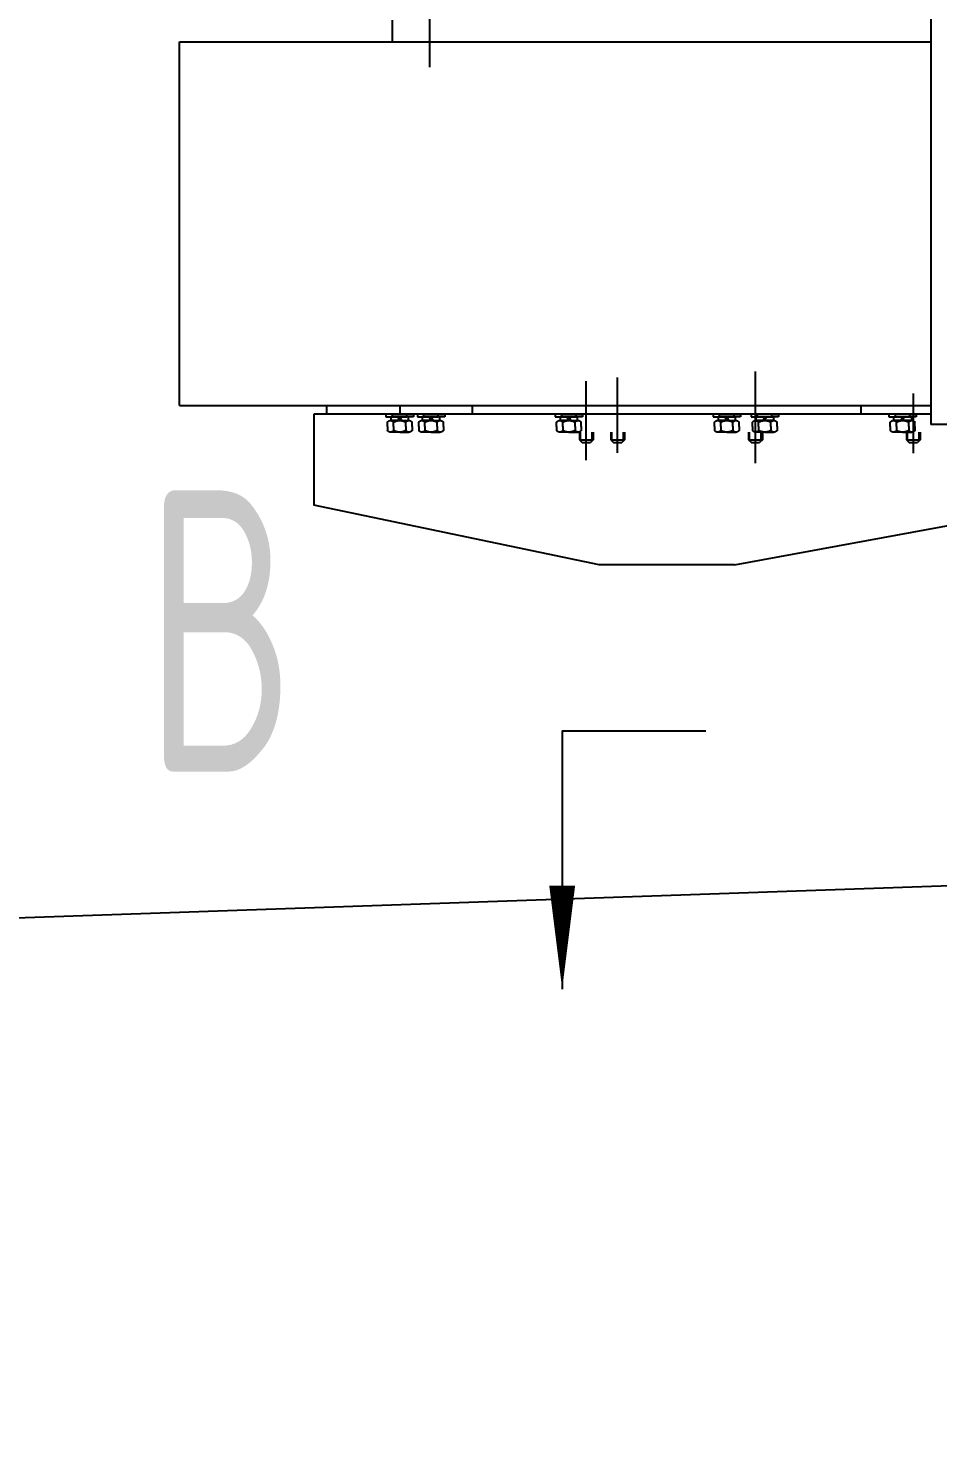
# Model space of a CAD drawing. Header units: millimetres. Extents: x 0 to 21000, y 0 to 14850.
# Drawn here: x 3201 to 3835, y 6735 to 7724 of the extents above; entities that cross this region are included whole.
import ezdxf
from ezdxf.enums import TextEntityAlignment as Align

# ---------------------------------------------------------------- set-up
doc = ezdxf.new("R2010")
doc.units = ezdxf.units.MM
doc.header["$LTSCALE"] = 500
doc.linetypes.add('K', pattern=[2.5, 1.25, -0.25, 0.25, -0.25, 0.25, -0.25])
for name, color, linetype in [('01', 7, 'Continuous'), ('02', 1, 'Continuous'), ('07', 6, 'K'), ('08', 1, 'Continuous'), ('11', 3, 'Continuous')]:
    doc.layers.add(name, color=color, linetype=linetype)
doc.styles.get("Standard").update_dxf_attribs({"font": 'isocp', "width": 0.707, "bigfont": 'intecad.shx'})
doc.dimstyles.new('INTE', dxfattribs={"dimscale": 50, "dimtxt": 6, "dimasz": 3, "dimexe": 3, "dimexo": 0, "dimgap": 1, "dimtad": 1, "dimdec": 1, "dimdsep": 46, "dimtxsty": 'Standard', "dimcen": 0, "dimclrd": 1, "dimclre": 1, "dimclrt": 3, "dimaunit": 1, "dimadec": 0, "dimazin": 0, "dimtfac": 1, "dimtdec": 1, "dimtmove": 0, "dimatfit": 0, "dimfxl": 0, "dimarcsym": 0})

# ---------------------------------------------------------------- blocks, each defined once
blk = doc.blocks.new('*D335')
at = {"layer": '08', "color": 1, "lineweight": -2}
for p, q in [((4549.95, 11556.49), (2372.91, 11556.49)), ((2522.91, 4086.49), (2522.91, 11406.49)), ((4353.73, 3936.49), (2372.91, 3936.49))]:
    blk.add_line(p, q, dxfattribs=at)
at = {"layer": '08', "color": 1}
for points in [[(2497.91, 11406.49), (2547.91, 11406.49), (2522.91, 11556.49)], [(2497.91, 4086.49), (2547.91, 4086.49), (2522.91, 3936.49)]]:
    blk.add_solid(points, dxfattribs=at)
at = {"layer": 'Defpoints', "color": 0}
for p in [(2522.91, 11556.49), (4549.95, 11556.49), (4353.73, 3936.49)]:
    blk.add_point(p, dxfattribs=at)
at = {"layer": '08', "color": 3, "insert": (2322.88, 7746.49), "char_height": 300, "attachment_point": 5, "rotation": 90}
blk.add_mtext('7620', dxfattribs=at)
blk = doc.blocks.new('ewrewr')
at = {"layer": '07', "color": 6, "linetype": 'K', "ltscale": 8}
for p, q in [((-7824.68, 6906.67), (-8023.52, 6865.17)), ((-7730.57, 6906.67), (-7824.68, 6906.67)), ((-7730.57, 6906.67), (-7527.06, 6869.13)), ((-8023.52, 6801.66), (-8023.52, 6865.17)), ((-7833.77, 6833.61), (-7833.77, 6778.57)), ((-7715.85, 6835.85), (-7715.85, 6771.84)), ((-7811.93, 6828.57), (-7811.93, 6776.01)), ((-7605.82, 6828.91), (-7605.82, 6787.28)), ((-7972.35, 6810.15), (-7972.35, 6812.99)), ((-7963.77, 6814.2), (-7970.2, 6814.2)), ((-7968.06, 6810.15), (-7968.06, 6812.99)), ((-7963.77, 6814.2), (-7957.33, 6814.2)), ((-7959.48, 6810.15), (-7959.48, 6812.99)), ((-7955.19, 6810.15), (-7955.19, 6812.99)), ((-7950.51, 6810.15), (-7950.51, 6812.99)), ((-7941.93, 6814.2), (-7948.36, 6814.2)), ((-7946.22, 6810.15), (-7946.22, 6812.99)), ((-7941.93, 6814.2), (-7935.49, 6814.2)), ((-7937.64, 6810.15), (-7937.64, 6812.99)), ((-7933.35, 6810.15), (-7933.35, 6812.99)), ((-7854.43, 6810.15), (-7854.43, 6812.99)), ((-7845.85, 6814.2), (-7852.29, 6814.2)), ((-7850.14, 6810.15), (-7850.14, 6812.99)), ((-7845.85, 6814.2), (-7839.42, 6814.2)), ((-7841.56, 6810.15), (-7841.56, 6812.99)), ((-7838.54, 6819.57), (-7836.63, 6821.48)), ((-7838.54, 6814.2), (-7838.54, 6819.57)), ((-7838.54, 6819.57), (-7828.99, 6819.57)), ((-7837.83, 6820.29), (-7837.83, 6814.2)), ((-7837.27, 6810.15), (-7837.27, 6812.99)), ((-7836.63, 6821.48), (-7830.9, 6821.48)), ((-7828.99, 6819.57), (-7830.9, 6821.48)), ((-7829.71, 6820.29), (-7829.71, 6814.2)), ((-7828.99, 6814.2), (-7828.99, 6819.57)), ((-7816.7, 6819.57), (-7814.79, 6821.48)), ((-7816.7, 6814.2), (-7816.7, 6819.57)), ((-7816.7, 6819.57), (-7807.16, 6819.57)), ((-7815.99, 6820.29), (-7815.99, 6814.2)), ((-7814.79, 6821.48), (-7809.06, 6821.48)), ((-7807.16, 6819.57), (-7809.06, 6821.48)), ((-7807.87, 6820.29), (-7807.87, 6814.2)), ((-7807.16, 6814.2), (-7807.16, 6819.57)), ((-7744.4, 6810.15), (-7744.4, 6812.99)), ((-7735.82, 6814.2), (-7742.26, 6814.2)), ((-7740.11, 6810.15), (-7740.11, 6812.99)), ((-7735.82, 6814.2), (-7729.38, 6814.2)), ((-7731.53, 6810.15), (-7731.53, 6812.99)), ((-7727.24, 6810.15), (-7727.24, 6812.99)), ((-7720.62, 6819.57), (-7718.72, 6821.48)), ((-7720.62, 6819.57), (-7711.08, 6819.57)), ((-7720.62, 6814.2), (-7720.62, 6819.57)), ((-7719.91, 6820.29), (-7719.91, 6814.2)), ((-7718.72, 6821.48), (-7712.99, 6821.48)), ((-7717.97, 6810.15), (-7717.97, 6812.99)), ((-7709.39, 6814.2), (-7715.83, 6814.2)), ((-7713.68, 6810.15), (-7713.68, 6812.99)), ((-7711.08, 6819.57), (-7712.99, 6821.48)), ((-7711.79, 6820.29), (-7711.79, 6814.2)), ((-7711.08, 6814.2), (-7711.08, 6819.57)), ((-7709.39, 6814.2), (-7702.96, 6814.2)), ((-7705.1, 6810.15), (-7705.1, 6812.99)), ((-7700.81, 6810.15), (-7700.81, 6812.99)), ((-7621.89, 6810.15), (-7621.89, 6812.99)), ((-7613.31, 6814.2), (-7619.75, 6814.2)), ((-7617.6, 6810.15), (-7617.6, 6812.99)), ((-7613.31, 6814.2), (-7606.88, 6814.2)), ((-7610.59, 6819.57), (-7608.68, 6821.48)), ((-7610.59, 6814.2), (-7610.59, 6819.57)), ((-7610.59, 6819.57), (-7601.05, 6819.57)), ((-7609.88, 6820.29), (-7609.88, 6814.2)), ((-7609.02, 6810.15), (-7609.02, 6812.99)), ((-7608.68, 6821.48), (-7602.96, 6821.48)), ((-7604.73, 6810.15), (-7604.73, 6812.99)), ((-7601.05, 6819.57), (-7602.96, 6821.48)), ((-7601.76, 6820.29), (-7601.76, 6814.2)), ((-7601.05, 6814.2), (-7601.05, 6819.57)), ((-7973.32, 6801.67), (-7973.32, 6803.58)), ((-7973.32, 6803.58), (-7968.78, 6803.58)), ((-7972.35, 6810.15), (-7972.35, 6807.3)), ((-7963.77, 6806.09), (-7970.2, 6806.09)), ((-7969.85, 6806.09), (-7957.68, 6806.09)), ((-7969.85, 6803.58), (-7969.85, 6806.09)), ((-7957.68, 6803.58), (-7969.85, 6803.58)), ((-7968.78, 6803.58), (-7968.78, 6801.67)), ((-7968.78, 6803.58), (-7958.76, 6803.58)), ((-7968.06, 6810.15), (-7968.06, 6807.3)), ((-7963.77, 6806.09), (-7965.02, 6803.58)), ((-7963.77, 6806.09), (-7957.33, 6806.09)), ((-7963.77, 6803.58), (-7962.51, 6806.09)), ((-7959.48, 6810.15), (-7959.48, 6807.3)), ((-7958.76, 6803.58), (-7958.76, 6801.67)), ((-7954.22, 6803.58), (-7958.76, 6803.58)), ((-7957.68, 6806.09), (-7957.68, 6803.58)), ((-7955.19, 6810.15), (-7955.19, 6807.3)), ((-7954.22, 6801.67), (-7954.22, 6803.58)), ((-7951.48, 6801.67), (-7951.48, 6803.58)), ((-7951.48, 6803.58), (-7946.94, 6803.58)), ((-7950.51, 6810.15), (-7950.51, 6807.3)), ((-7941.93, 6806.09), (-7948.36, 6806.09)), ((-7948.02, 6806.09), (-7935.84, 6806.09)), ((-7948.02, 6803.58), (-7948.02, 6806.09)), ((-7935.84, 6803.58), (-7948.02, 6803.58)), ((-7946.94, 6803.58), (-7946.94, 6801.67)), ((-7946.94, 6803.58), (-7936.92, 6803.58)), ((-7946.22, 6810.15), (-7946.22, 6807.3)), ((-7941.93, 6806.09), (-7943.19, 6803.58)), ((-7941.93, 6806.09), (-7935.49, 6806.09)), ((-7941.93, 6803.58), (-7940.67, 6806.09)), ((-7937.64, 6810.15), (-7937.64, 6807.3)), ((-7936.92, 6803.58), (-7936.92, 6801.67)), ((-7932.38, 6803.58), (-7936.92, 6803.58)), ((-7935.84, 6806.09), (-7935.84, 6803.58)), ((-7933.35, 6810.15), (-7933.35, 6807.3)), ((-7932.38, 6801.67), (-7932.38, 6803.58)), ((-7855.4, 6801.67), (-7855.4, 6803.58)), ((-7855.4, 6803.58), (-7850.86, 6803.58)), ((-7854.43, 6810.15), (-7854.43, 6807.3)), ((-7845.85, 6806.09), (-7852.29, 6806.09)), ((-7851.94, 6803.58), (-7851.94, 6806.09)), ((-7851.94, 6806.09), (-7839.77, 6806.09)), ((-7839.77, 6803.58), (-7851.94, 6803.58)), ((-7850.86, 6803.58), (-7850.86, 6801.67)), ((-7850.86, 6803.58), (-7840.84, 6803.58)), ((-7850.14, 6810.15), (-7850.14, 6807.3)), ((-7845.85, 6806.09), (-7847.11, 6803.58)), ((-7845.85, 6803.58), (-7844.59, 6806.09)), ((-7845.85, 6806.09), (-7839.42, 6806.09)), ((-7841.56, 6810.15), (-7841.56, 6807.3)), ((-7836.3, 6803.58), (-7840.84, 6803.58)), ((-7840.84, 6803.58), (-7840.84, 6801.67)), ((-7839.77, 6806.09), (-7839.77, 6803.58)), ((-7837.27, 6810.15), (-7837.27, 6807.3)), ((-7836.3, 6801.67), (-7836.3, 6803.58)), ((-7745.37, 6801.67), (-7745.37, 6803.58)), ((-7745.37, 6803.58), (-7740.83, 6803.58)), ((-7744.4, 6810.15), (-7744.4, 6807.3)), ((-7735.82, 6806.09), (-7742.26, 6806.09)), ((-7741.91, 6806.09), (-7729.73, 6806.09)), ((-7741.91, 6803.58), (-7741.91, 6806.09)), ((-7729.73, 6803.58), (-7741.91, 6803.58)), ((-7740.83, 6803.58), (-7740.83, 6801.67)), ((-7740.83, 6803.58), (-7730.81, 6803.58)), ((-7740.11, 6810.15), (-7740.11, 6807.3)), ((-7735.82, 6806.09), (-7737.08, 6803.58)), ((-7735.82, 6806.09), (-7729.38, 6806.09)), ((-7735.82, 6803.58), (-7734.56, 6806.09)), ((-7731.53, 6810.15), (-7731.53, 6807.3)), ((-7730.81, 6803.58), (-7730.81, 6801.67)), ((-7726.27, 6803.58), (-7730.81, 6803.58)), ((-7729.73, 6806.09), (-7729.73, 6803.58)), ((-7727.24, 6810.15), (-7727.24, 6807.3)), ((-7726.27, 6801.67), (-7726.27, 6803.58)), ((-7718.94, 6803.58), (-7714.4, 6803.58)), ((-7718.94, 6801.67), (-7718.94, 6803.58)), ((-7717.97, 6810.15), (-7717.97, 6807.3)), ((-7709.39, 6806.09), (-7715.83, 6806.09)), ((-7703.31, 6806.09), (-7715.48, 6806.09)), ((-7715.48, 6806.09), (-7715.48, 6803.58)), ((-7715.48, 6803.58), (-7703.31, 6803.58)), ((-7714.4, 6803.58), (-7714.4, 6801.67)), ((-7704.38, 6803.58), (-7714.4, 6803.58)), ((-7713.68, 6810.15), (-7713.68, 6807.3)), ((-7709.39, 6803.58), (-7710.65, 6806.09)), ((-7709.39, 6806.09), (-7702.96, 6806.09)), ((-7709.39, 6806.09), (-7708.13, 6803.58)), ((-7705.1, 6810.15), (-7705.1, 6807.3)), ((-7704.38, 6803.58), (-7704.38, 6801.67)), ((-7699.84, 6803.58), (-7704.38, 6803.58)), ((-7703.31, 6803.58), (-7703.31, 6806.09)), ((-7700.81, 6810.15), (-7700.81, 6807.3)), ((-7699.84, 6801.67), (-7699.84, 6803.58)), ((-7622.86, 6801.67), (-7622.86, 6803.58)), ((-7622.86, 6803.58), (-7618.33, 6803.58)), ((-7621.89, 6810.15), (-7621.89, 6807.3)), ((-7613.31, 6806.09), (-7619.75, 6806.09)), ((-7619.4, 6806.09), (-7619.4, 6803.58)), ((-7607.23, 6806.09), (-7619.4, 6806.09)), ((-7619.4, 6803.58), (-7607.23, 6803.58)), ((-7618.33, 6803.58), (-7618.33, 6801.67)), ((-7608.3, 6803.58), (-7618.33, 6803.58)), ((-7617.6, 6810.15), (-7617.6, 6807.3)), ((-7613.31, 6803.58), (-7614.57, 6806.09)), ((-7613.31, 6806.09), (-7612.06, 6803.58)), ((-7613.31, 6806.09), (-7606.88, 6806.09)), ((-7609.02, 6810.15), (-7609.02, 6807.3)), ((-7608.3, 6803.58), (-7608.3, 6801.67)), ((-7603.77, 6803.58), (-7608.3, 6803.58)), ((-7607.23, 6803.58), (-7607.23, 6806.09)), ((-7604.73, 6810.15), (-7604.73, 6807.3)), ((-7603.77, 6801.67), (-7603.77, 6803.58)), ((-7593.7, 6068.95), (-7593.7, 6808.95)), ((-8117.2, 6795.7), (-7593.7, 6795.7)), ((-8117.2, 6795.7), (-8117.2, 6542.2)), ((-7593.7, 6801.66), (-8023.52, 6801.66)), ((-8014.56, 6801.67), (-8014.56, 6795.71)), ((-8014.56, 6801.66), (-8014.56, 6795.71)), ((-7980.48, 6795.71), (-7969.74, 6795.71)), ((-7968.78, 6801.67), (-7973.32, 6801.67)), ((-7968.78, 6801.67), (-7958.76, 6801.67)), ((-7963.78, 6795.71), (-7963.78, 6801.66)), ((-7958.76, 6801.67), (-7954.22, 6801.67)), ((-7946.94, 6801.67), (-7951.48, 6801.67)), ((-7946.94, 6801.67), (-7936.92, 6801.67)), ((-7936.92, 6801.67), (-7932.38, 6801.67)), ((-7913.07, 6801.66), (-7913.07, 6796.38)), ((-7850.86, 6801.67), (-7855.4, 6801.67)), ((-7850.86, 6801.67), (-7840.84, 6801.67)), ((-7840.84, 6801.67), (-7836.3, 6801.67)), ((-7740.83, 6801.67), (-7745.37, 6801.67)), ((-7740.83, 6801.67), (-7730.81, 6801.67)), ((-7730.81, 6801.67), (-7726.27, 6801.67)), ((-7714.4, 6801.67), (-7718.94, 6801.67)), ((-7704.38, 6801.67), (-7714.4, 6801.67)), ((-7704.38, 6801.67), (-7699.84, 6801.67)), ((-7642.18, 6801.66), (-7642.18, 6796.38)), ((-7618.33, 6801.67), (-7622.86, 6801.67)), ((-7608.3, 6801.67), (-7618.33, 6801.67)), ((-7608.3, 6801.67), (-7603.77, 6801.67)), ((-7942.92, 6479.73), (-7942.92, 6560.03)), ((-8117.2, 6542.2), (-7593.7, 6542.2)), ((-7969.08, 6527.28), (-7969.08, 6542.2))]:
    blk.add_line(p, q, dxfattribs=at)
at = {"layer": '07', "color": 6, "linetype": 'K'}
blk.add_line((-7439, 6808.95), (-7593.7, 6808.95), dxfattribs=at)
at = {"layer": '07', "color": 6, "linetype": 'K', "ltscale": 8}
for centre, radius, start, end in [((-7970.2, 6811.7), 2.51, 31.12449, 148.87551), ((-7963.77, 6806), 8.21, 58.48507, 121.51493), ((-7957.33, 6811.7), 2.51, 31.12449, 148.87551), ((-7948.36, 6811.7), 2.51, 31.12449, 148.87551), ((-7941.93, 6806), 8.21, 58.48507, 121.51493), ((-7935.49, 6811.7), 2.51, 31.12449, 148.87551), ((-7852.29, 6811.7), 2.51, 31.12449, 148.87551), ((-7845.85, 6806), 8.21, 58.48507, 121.51493), ((-7839.42, 6811.7), 2.51, 31.12449, 148.87551), ((-7742.26, 6811.7), 2.51, 31.12449, 148.87551), ((-7735.82, 6806), 8.21, 58.48507, 121.51493), ((-7729.38, 6811.7), 2.51, 31.12449, 148.87551), ((-7715.83, 6811.7), 2.51, 31.12449, 148.87551), ((-7709.39, 6806), 8.21, 58.48507, 121.51493), ((-7702.96, 6811.7), 2.51, 31.12449, 148.87551), ((-7619.75, 6811.7), 2.51, 31.12449, 148.87551), ((-7613.31, 6806), 8.21, 58.48507, 121.51493), ((-7606.88, 6811.7), 2.51, 31.12449, 148.87551), ((-7970.2, 6808.59), 2.51, 211.12449, 328.87551), ((-7963.77, 6814.3), 8.21, 238.48507, 301.51493), ((-7957.33, 6808.59), 2.51, 211.12449, 328.87551), ((-7948.36, 6808.59), 2.51, 211.12449, 328.87551), ((-7941.93, 6814.3), 8.21, 238.48507, 301.51493), ((-7935.49, 6808.59), 2.51, 211.12449, 328.87551), ((-7852.29, 6808.59), 2.51, 211.12449, 328.87551), ((-7845.85, 6814.3), 8.21, 238.48507, 301.51493), ((-7839.42, 6808.59), 2.51, 211.12449, 328.87551), ((-7742.26, 6808.59), 2.51, 211.12449, 328.87551), ((-7735.82, 6814.3), 8.21, 238.48507, 301.51493), ((-7729.38, 6808.59), 2.51, 211.12449, 328.87551), ((-7715.83, 6808.59), 2.51, 211.12449, 328.87551), ((-7709.39, 6814.3), 8.21, 238.48507, 301.51493), ((-7702.96, 6808.59), 2.51, 211.12449, 328.87551), ((-7619.75, 6808.59), 2.51, 211.12449, 328.87551), ((-7613.31, 6814.3), 8.21, 238.48507, 301.51493), ((-7606.88, 6808.59), 2.51, 211.12449, 328.87551)]:
    blk.add_arc(centre, radius, start, end, dxfattribs=at)

msp = doc.modelspace()

# ---------------------------------------------------------------- linework, layer by layer
at = {"layer": '01'}
msp.add_line((3573.32, 7234.39), (3673.32, 7234.39), dxfattribs=at)
at = {"layer": '02'}
for p, q in [((3573.32, 7234.39), (3573.32, 7054.39)), ((4065.67, 7134.15), (2048.5, 7064.21))]:
    msp.add_line(p, q, dxfattribs=at)
msp.add_lwpolyline([(3573.32, 7054.39, 0, 18, 0), (3573.32, 7126.39, 0, 0, 0)], format="xyseb", dxfattribs=at)

# ---------------------------------------------------------------- block references
at = {"layer": '01', "xscale": -1, "rotation": 179.9999999999978}
msp.add_blockref('ewrewr', (11423.86, 14256.61), dxfattribs=at)

# ---------------------------------------------------------------- texts
at = {"layer": '11', "width": 0.707}
msp.add_text('B', height=196, dxfattribs=at).set_placement((3282.43, 7147.18), align=Align.BOTTOM_LEFT)

# ---------------------------------------------------------------- dimensions: what is measured, and where the dimension line sits
at = {"layer": '08'}
dim = msp.add_linear_dim(base=(2522.91, 11556.49), p1=(4353.73, 3936.49), p2=(4549.95, 11556.49), angle=270, dimstyle='INTE', dxfattribs=at)
dim.commit()
dim.dimension.update_dxf_attribs({"geometry": '*D335', "text_midpoint": (2322.88, 7746.49)})

doc.saveas('drawing.dxf')
